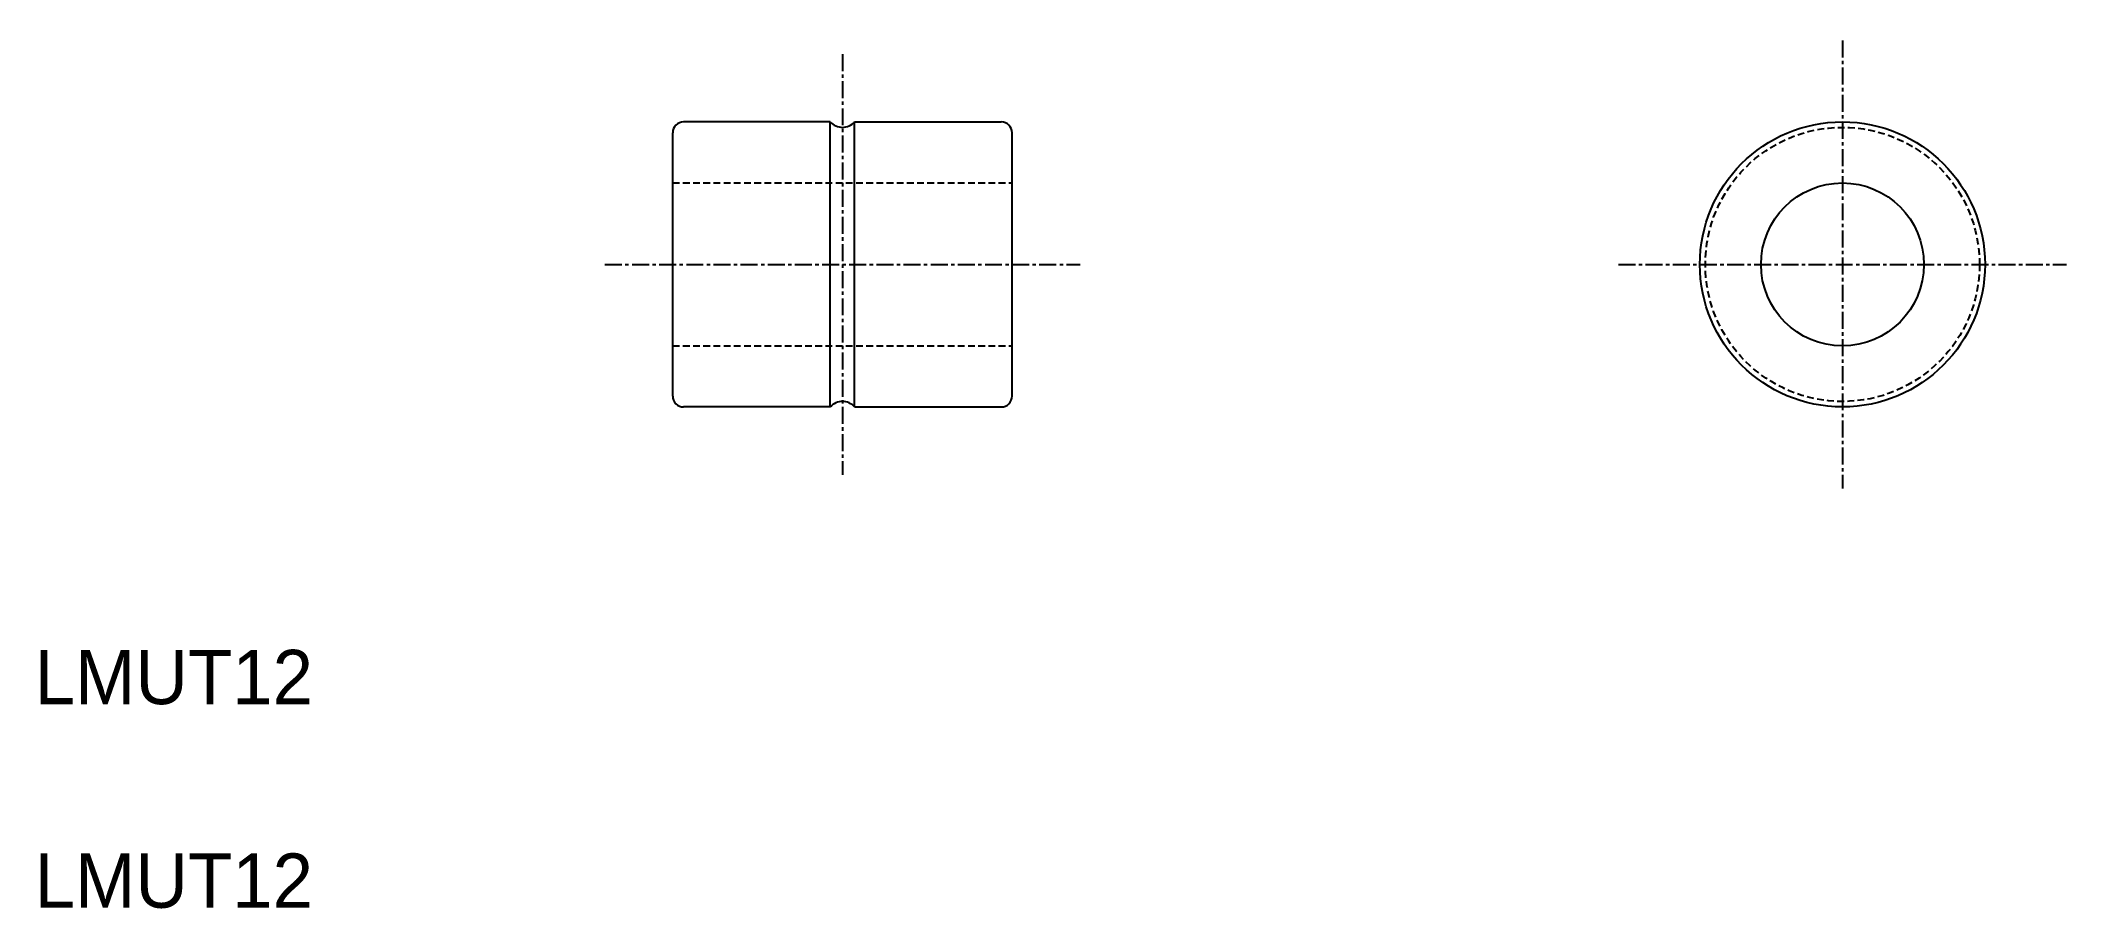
# Model space of a CAD drawing. Extents: x 65 to 214, y 82 to 146.
import ezdxf

# ---------------------------------------------------------------- set-up
doc = ezdxf.new("R2010")
doc.units = 0
doc.linetypes.add('CENTER', pattern=[2, 1.25, -0.25, 0.25, -0.25])
doc.linetypes.add('DASHED', pattern=[0.75, 0.5, -0.25])
doc.layers.get('0').update_dxf_attribs({"linetype": 'CONTINUOUS'})
doc.layers.add('CENTER', color=1, linetype='CENTER')

msp = doc.modelspace()

# ---------------------------------------------------------------- linework, layer by layer
at = {"color": 7, "linetype": 'CONTINUOUS'}
for p, q in [((122.75, 139.54), (111.95, 139.54)), ((122.75, 118.54), (122.75, 139.54)), ((124.54, 118.54), (124.54, 139.54)), ((124.54, 139.54), (135.35, 139.54)), ((111.15, 119.34), (111.15, 138.74)), ((136.15, 119.34), (136.15, 138.74)), ((122.75, 118.54), (111.95, 118.54)), ((124.54, 118.54), (135.35, 118.54))]:
    msp.add_line(p, q, dxfattribs=at)
at = {"color": 3, "linetype": 'DASHED'}
for p, q in [((111.15, 135.04), (136.15, 135.04)), ((111.15, 123.04), (136.15, 123.04))]:
    msp.add_line(p, q, dxfattribs=at)
at = {"color": 7, "linetype": 'CONTINUOUS'}
for radius in [10.5, 6]:
    msp.add_circle((197.31, 129.04), radius, dxfattribs=at)
at = {"color": 3, "linetype": 'DASHED'}
msp.add_circle((197.31, 129.04), 10.1, dxfattribs=at)
at = {"color": 7, "linetype": 'CONTINUOUS'}
for centre, radius, start, end in [((111.95, 138.74), 0.8, 90, 180), ((123.65, 140.34), 1.2, 221.8103, 318.1897), ((135.35, 138.74), 0.8, 0, 90), ((111.95, 119.34), 0.8, 180, 270), ((123.65, 117.74), 1.2, 41.8103, 138.1897), ((135.35, 119.34), 0.8, 270, 0)]:
    msp.add_arc(centre, radius, start, end, dxfattribs=at)
at = {"layer": 'CENTER', "color": 1, "linetype": 'CENTER'}
for p, q in [((197.31, 145.54), (197.31, 112.54)), ((123.65, 144.54), (123.65, 113.54)), ((106.15, 129.04), (141.15, 129.04)), ((180.81, 129.04), (213.81, 129.04))]:
    msp.add_line(p, q, dxfattribs=at)

# ---------------------------------------------------------------- texts
at = {"color": 7, "linetype": 'CONTINUOUS'}
for p in [(64.14, 96.64), (64.14, 81.64)]:
    msp.add_text('LMUT12', height=4, dxfattribs=at).set_placement(p)

doc.saveas('drawing.dxf')
